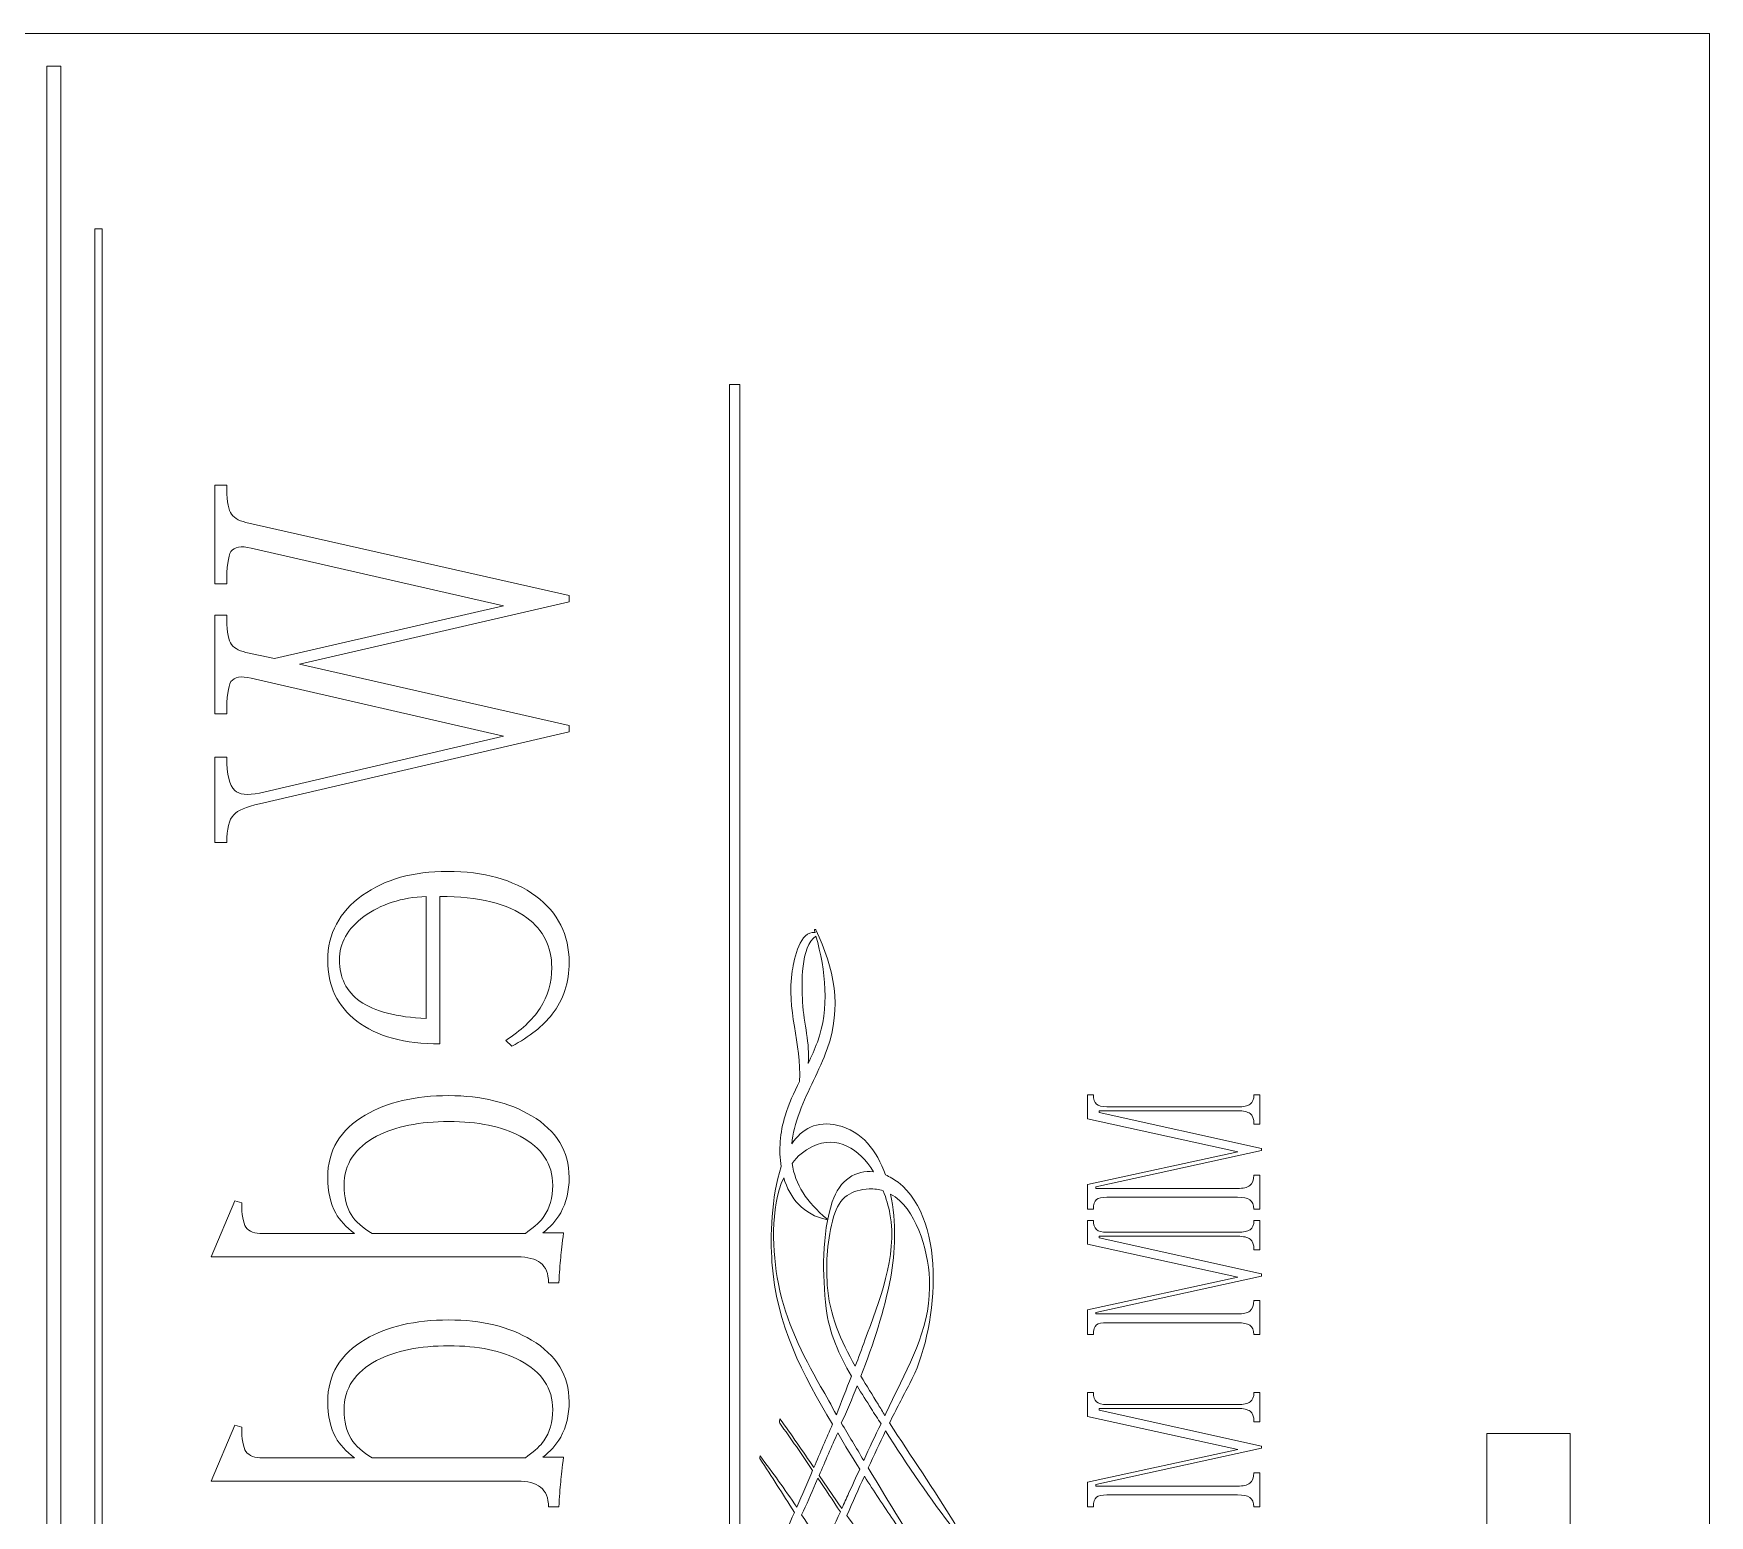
# Model space of a CAD drawing. Header units: millimetres. Extents: x -2181 to -135, y -809 to 517.
# Drawn here: x -892.7 to -832.3, y 464 to 517.4 of the extents above; entities that cross this region are included whole.
import ezdxf

# ---------------------------------------------------------------- set-up
doc = ezdxf.new("R2010")
doc.units = ezdxf.units.MM
doc.header["$MEASUREMENT"] = 0
doc.layers.add('layer 1', color=7, linetype='Continuous')

msp = doc.modelspace()

# ---------------------------------------------------------------- linework, layer by layer
at = {"layer": 'layer 1', "color": 250, "lineweight": 18}
for points in [[(-1077.7513, 517.3548), (-1077.7513, 517.3548), (-1077.7513, 397.4972), (-1077.7513, 397.4972), (-1077.7513, 397.4972), (-1077.7513, 397.4972), (-832.2763, 397.4972), (-832.2763, 397.4972), (-832.2763, 397.4972), (-832.2763, 397.4972), (-832.2763, 517.3548), (-832.2763, 517.3548), (-832.2763, 517.3548), (-832.2763, 517.3548), (-1077.7513, 517.3548), (-1077.7513, 517.3548)], [(-837.3013, 448.7129), (-837.3013, 448.7129), (-840.3013, 448.7129), (-840.3013, 448.7129), (-840.3013, 448.7129), (-840.3013, 448.7129), (-840.3013, 466.9096), (-840.3013, 466.9096), (-840.3013, 466.9096), (-840.3013, 466.9096), (-837.3013, 466.9096), (-837.3013, 466.9096), (-837.3013, 466.9096), (-837.3013, 466.9096), (-837.3013, 448.7129), (-837.3013, 448.7129)]]:
    msp.add_open_spline(points, degree=3, knots=[0, 0, 0, 0, 0.2, 0.2, 0.2, 0.2, 0.4, 0.4, 0.4, 0.4, 0.6, 0.6, 0.6, 0.6, 1, 1, 1, 1], dxfattribs=at)
at = {"layer": 'layer 1', "color": 175, "lineweight": 18}
for points, knots in [([(-891.6817, 457.6028), (-891.6817, 457.6028), (-891.6817, 399.0324), (-891.6817, 399.0324), (-891.6817, 399.0324), (-891.6817, 399.0324), (-892.1966, 399.0324), (-892.1966, 399.0324), (-892.1966, 399.0324), (-892.1966, 399.0324), (-892.1966, 457.6028), (-892.1966, 457.6028), (-892.1966, 457.6028), (-892.1966, 457.6028), (-892.1966, 516.1731), (-892.1966, 516.1731), (-892.1966, 516.1731), (-892.1966, 516.1731), (-891.6817, 516.1731), (-891.6817, 516.1731), (-891.6817, 516.1731), (-891.6817, 516.1731), (-891.6817, 457.6028), (-891.6817, 457.6028)], [0, 0, 0, 0, 0.1428571, 0.1428571, 0.1428571, 0.1428571, 0.2857143, 0.2857143, 0.2857143, 0.2857143, 0.4285714, 0.4285714, 0.4285714, 0.4285714, 0.5714286, 0.5714286, 0.5714286, 0.5714286, 0.7142857, 0.7142857, 0.7142857, 0.7142857, 1, 1, 1, 1]), ([(-890.2003, 457.6028), (-890.2003, 457.6028), (-890.2003, 457.6038), (-890.2003, 457.6038), (-890.2003, 457.6038), (-890.2003, 457.6038), (-890.2003, 510.3223), (-890.2003, 510.3223), (-890.2003, 510.3223), (-890.2003, 510.3223), (-890.458, 510.3223), (-890.458, 510.3223), (-890.458, 510.3223), (-890.458, 510.3223), (-890.458, 457.6038), (-890.458, 457.6038), (-890.458, 457.6038), (-890.458, 457.6038), (-890.458, 457.6028), (-890.458, 457.6028)], [0, 0, 0, 0, 0.1666667, 0.1666667, 0.1666667, 0.1666667, 0.3333333, 0.3333333, 0.3333333, 0.3333333, 0.5, 0.5, 0.5, 0.5, 0.6666667, 0.6666667, 0.6666667, 0.6666667, 1, 1, 1, 1]), ([(-867.2153, 457.6028), (-867.2153, 457.6028), (-867.2153, 457.6997), (-867.2153, 457.6997), (-867.2153, 457.6997), (-867.2153, 457.6997), (-867.2153, 457.7966), (-867.2153, 457.7966), (-867.2153, 457.7966), (-867.2153, 457.7966), (-867.2153, 504.7018), (-867.2153, 504.7018), (-867.2153, 504.7018), (-867.2153, 504.7018), (-867.585, 504.7018), (-867.585, 504.7018), (-867.585, 504.7018), (-867.585, 504.7018), (-867.585, 457.7966), (-867.585, 457.7966), (-867.585, 457.7966), (-867.585, 457.7966), (-867.585, 457.6997), (-867.585, 457.6997), (-867.585, 457.6997), (-867.585, 457.6997), (-867.585, 457.6028), (-867.585, 457.6028), (-867.585, 457.6028), (-867.585, 457.6028), (-867.585, 410.6976), (-867.585, 410.6976), (-867.585, 410.6976), (-867.585, 410.6976), (-867.2153, 410.6976), (-867.2153, 410.6976), (-867.2153, 410.6976), (-867.2153, 410.6976), (-867.2153, 457.6028), (-867.2153, 457.6028)], [0, 0, 0, 0, 0.0909091, 0.0909091, 0.0909091, 0.0909091, 0.1818182, 0.1818182, 0.1818182, 0.1818182, 0.2727273, 0.2727273, 0.2727273, 0.2727273, 0.3636364, 0.3636364, 0.3636364, 0.3636364, 0.4545455, 0.4545455, 0.4545455, 0.4545455, 0.5454545, 0.5454545, 0.5454545, 0.5454545, 0.6363636, 0.6363636, 0.6363636, 0.6363636, 0.7272727, 0.7272727, 0.7272727, 0.7272727, 0.8181818, 0.8181818, 0.8181818, 0.8181818, 1, 1, 1, 1]), ([(-885.7098, 497.5211), (-885.7098, 497.5211), (-886.133, 497.5211), (-886.133, 497.5211), (-886.133, 497.5211), (-886.133, 497.5211), (-886.133, 501.0829), (-886.133, 501.0829)], [0, 0, 0, 0, 0.3333333, 0.3333333, 0.3333333, 0.3333333, 1, 1, 1, 1]), ([(-885.7098, 501.0829), (-885.7098, 500.608), (-885.6646, 500.2792), (-885.5744, 500.0966), (-885.5744, 500.0966), (-885.4841, 499.923), (-885.2979, 499.8043), (-885.0157, 499.7404)], [0, 0, 0, 0, 0.3333333, 0.3333333, 0.3333333, 0.3333333, 1, 1, 1, 1]), ([(-885.0157, 499.7404), (-885.0157, 499.7404), (-873.3693, 497.1101), (-873.3693, 497.1101), (-873.3693, 497.1101), (-873.3693, 497.1101), (-873.3693, 496.8772), (-873.3693, 496.8772), (-873.3693, 496.8772), (-873.3693, 496.8772), (-883.086, 494.6306), (-883.086, 494.6306), (-883.086, 494.6306), (-883.086, 494.6306), (-873.3693, 492.425), (-873.3693, 492.425), (-873.3693, 492.425), (-873.3693, 492.425), (-873.3693, 492.1921), (-873.3693, 492.1921), (-873.3693, 492.1921), (-873.3693, 492.1921), (-884.5249, 489.6029), (-884.5249, 489.6029)], [0, 0, 0, 0, 0.1428571, 0.1428571, 0.1428571, 0.1428571, 0.2857143, 0.2857143, 0.2857143, 0.2857143, 0.4285714, 0.4285714, 0.4285714, 0.4285714, 0.5714286, 0.5714286, 0.5714286, 0.5714286, 0.7142857, 0.7142857, 0.7142857, 0.7142857, 1, 1, 1, 1]), ([(-884.8296, 498.8088), (-885.1907, 498.9002), (-885.4333, 498.8591), (-885.5574, 498.6855), (-885.5574, 498.6855), (-885.659, 498.5211), (-885.7098, 498.133), (-885.7098, 497.5211)], [0, 0, 0, 0, 0.3333333, 0.3333333, 0.3333333, 0.3333333, 1, 1, 1, 1]), ([(-885.0157, 495.0552), (-885.0157, 495.0552), (-883.9832, 494.836), (-883.9832, 494.836), (-883.9832, 494.836), (-883.9832, 494.836), (-875.7392, 496.7265), (-875.7392, 496.7265), (-875.7392, 496.7265), (-875.7392, 496.7265), (-884.8296, 498.8088), (-884.8296, 498.8088)], [0, 0, 0, 0, 0.25, 0.25, 0.25, 0.25, 0.5, 0.5, 0.5, 0.5, 1, 1, 1, 1]), ([(-885.7098, 492.8359), (-885.7098, 492.8359), (-886.133, 492.8359), (-886.133, 492.8359), (-886.133, 492.8359), (-886.133, 492.8359), (-886.133, 496.3978), (-886.133, 496.3978), (-886.133, 496.3978), (-886.133, 496.3978), (-885.7098, 496.3978), (-885.7098, 496.3978)], [0, 0, 0, 0, 0.25, 0.25, 0.25, 0.25, 0.5, 0.5, 0.5, 0.5, 1, 1, 1, 1]), ([(-885.7098, 496.3978), (-885.7098, 495.9046), (-885.6646, 495.5712), (-885.5744, 495.3977), (-885.5744, 495.3977), (-885.4841, 495.2333), (-885.2979, 495.1192), (-885.0157, 495.0552)], [0, 0, 0, 0, 0.3333333, 0.3333333, 0.3333333, 0.3333333, 1, 1, 1, 1]), ([(-884.8296, 494.1237), (-885.1907, 494.215), (-885.4333, 494.1739), (-885.5574, 494.0004), (-885.5574, 494.0004), (-885.659, 493.8269), (-885.7098, 493.4387), (-885.7098, 492.8359)], [0, 0, 0, 0, 0.3333333, 0.3333333, 0.3333333, 0.3333333, 1, 1, 1, 1]), ([(-884.5249, 489.9865), (-884.5249, 489.9865), (-875.7392, 492.0414), (-875.7392, 492.0414), (-875.7392, 492.0414), (-875.7392, 492.0414), (-884.8296, 494.1237), (-884.8296, 494.1237)], [0, 0, 0, 0, 0.3333333, 0.3333333, 0.3333333, 0.3333333, 1, 1, 1, 1]), ([(-885.7098, 488.2056), (-885.7098, 488.2056), (-886.133, 488.2056), (-886.133, 488.2056), (-886.133, 488.2056), (-886.133, 488.2056), (-886.133, 491.2742), (-886.133, 491.2742), (-886.133, 491.2742), (-886.133, 491.2742), (-885.7098, 491.2742), (-885.7098, 491.2742)], [0, 0, 0, 0, 0.25, 0.25, 0.25, 0.25, 0.5, 0.5, 0.5, 0.5, 1, 1, 1, 1]), ([(-885.7098, 491.2742), (-885.7098, 490.6532), (-885.6139, 490.2559), (-885.422, 490.0824), (-885.422, 490.0824), (-885.264, 489.9271), (-884.965, 489.8952), (-884.5249, 489.9865)], [0, 0, 0, 0, 0.3333333, 0.3333333, 0.3333333, 0.3333333, 1, 1, 1, 1]), ([(-884.5249, 489.6029), (-885.0101, 489.4933), (-885.3204, 489.3609), (-885.4559, 489.2056), (-885.4559, 489.2056), (-885.6252, 489.023), (-885.7098, 488.6896), (-885.7098, 488.2056)], [0, 0, 0, 0, 0.3333333, 0.3333333, 0.3333333, 0.3333333, 1, 1, 1, 1]), ([(-878.0245, 480.945), (-879.2998, 480.945), (-880.2985, 481.219), (-881.0208, 481.7669), (-881.0208, 481.7669), (-881.7205, 482.3058), (-882.0703, 483.0364), (-882.0703, 483.9588), (-882.0703, 483.9588), (-882.0703, 484.9178), (-881.6528, 485.6986), (-880.8176, 486.3014), (-880.8176, 486.3014), (-880.0051, 486.8767), (-878.9838, 487.1644), (-877.7537, 487.1644), (-877.7537, 487.1644), (-876.4446, 487.1644), (-875.3838, 486.8676), (-874.5712, 486.274), (-874.5712, 486.274), (-873.77, 485.6712), (-873.3693, 484.8767), (-873.3693, 483.8903), (-873.3693, 483.8903), (-873.3693, 483.1597), (-873.5725, 482.5341), (-873.9787, 482.0135), (-873.9787, 482.0135), (-874.306, 481.5934), (-874.7913, 481.2098), (-875.4346, 480.8628)], [0, 0, 0, 0, 0.1111111, 0.1111111, 0.1111111, 0.1111111, 0.2222222, 0.2222222, 0.2222222, 0.2222222, 0.3333333, 0.3333333, 0.3333333, 0.3333333, 0.4444444, 0.4444444, 0.4444444, 0.4444444, 0.5555556, 0.5555556, 0.5555556, 0.5555556, 0.6666667, 0.6666667, 0.6666667, 0.6666667, 0.7777778, 0.7777778, 0.7777778, 0.7777778, 1, 1, 1, 1]), ([(-878.5154, 486.2603), (-879.407, 486.2238), (-880.1574, 485.9817), (-880.7669, 485.5342), (-880.7669, 485.5342), (-881.3537, 485.0959), (-881.6471, 484.5753), (-881.6471, 483.9725), (-881.6471, 483.9725), (-881.6471, 483.3332), (-881.3988, 482.8355), (-880.9023, 482.4793), (-880.9023, 482.4793), (-880.3831, 482.114), (-879.5875, 481.9085), (-878.5154, 481.8628)], [0, 0, 0, 0, 0.2, 0.2, 0.2, 0.2, 0.4, 0.4, 0.4, 0.4, 0.6, 0.6, 0.6, 0.6, 1, 1, 1, 1]), ([(-875.6546, 481.0683), (-875.1016, 481.4245), (-874.6897, 481.8126), (-874.4189, 482.2327), (-874.4189, 482.2327), (-874.1367, 482.6619), (-873.9957, 483.1506), (-873.9957, 483.6985), (-873.9957, 483.6985), (-873.9957, 484.4474), (-874.2947, 485.0456), (-874.8929, 485.4931), (-874.8929, 485.4931), (-875.5812, 486.0046), (-876.6251, 486.2603), (-878.0245, 486.2603)], [0, 0, 0, 0, 0.2, 0.2, 0.2, 0.2, 0.4, 0.4, 0.4, 0.4, 0.6, 0.6, 0.6, 0.6, 1, 1, 1, 1]), ([(-861.9661, 467.003), (-862.174, 466.5632), (-862.3852, 466.116), (-862.5925, 465.6666), (-862.5925, 465.6666), (-861.8387, 464.4128), (-861.0683, 463.1712), (-860.2998, 461.937), (-860.2998, 461.937), (-860.2875, 461.9182), (-860.3044, 461.8538), (-860.3032, 461.8513), (-860.3032, 461.8513), (-860.7258, 462.5305), (-861.2421, 463.1221), (-861.6854, 463.7799), (-861.6854, 463.7799), (-862.0388, 464.3045), (-862.3876, 464.8328), (-862.73, 465.3669), (-862.73, 465.3669), (-862.9428, 464.9012), (-863.1523, 464.4328), (-863.3626, 463.9559), (-863.3626, 463.9559), (-862.9162, 463.3221), (-862.4481, 462.7043), (-862.0613, 462.0317), (-862.0613, 462.0317), (-861.3628, 460.8168), (-860.8993, 459.4682), (-861.0381, 457.9834), (-861.0381, 457.9834), (-861.047, 457.8896), (-861.0613, 457.7949), (-861.0801, 457.6998), (-861.0801, 457.6998), (-861.0613, 457.6045), (-861.047, 457.5099), (-861.0381, 457.416), (-861.0381, 457.416), (-860.8993, 455.9311), (-861.3628, 454.5826), (-862.0613, 453.3677), (-862.0613, 453.3677), (-862.4481, 452.695), (-862.9162, 452.0773), (-863.3626, 451.4435), (-863.3626, 451.4435), (-863.1523, 450.9666), (-862.9428, 450.4982), (-862.73, 450.0324), (-862.73, 450.0324), (-862.3876, 450.5666), (-862.0388, 451.0948), (-861.6854, 451.6195), (-861.6854, 451.6195), (-861.2421, 452.2773), (-860.7258, 452.8689), (-860.3032, 453.5481), (-860.3032, 453.5481), (-860.3044, 453.5456), (-860.2875, 453.4811), (-860.2998, 453.4624), (-860.2998, 453.4624), (-861.0683, 452.2282), (-861.8387, 450.9866), (-862.5925, 449.7328), (-862.5925, 449.7328), (-862.3852, 449.2833), (-862.174, 448.8362), (-861.9661, 448.3963), (-861.9661, 448.3963), (-861.184, 449.6346), (-860.3599, 450.8496), (-859.4764, 451.9858), (-859.4764, 451.9858), (-859.4737, 451.9899), (-859.4352, 451.7858), (-859.4659, 451.737), (-859.4659, 451.737), (-860.2245, 450.4979), (-861.0508, 449.3176), (-861.8268, 448.1073), (-861.8268, 448.1073), (-861.5884, 447.639), (-861.3453, 447.1628), (-861.095, 446.6934), (-861.095, 446.6934), (-860.1065, 444.8407), (-859.6818, 440.8648), (-861.5151, 439.4412), (-861.5151, 439.4412), (-861.6626, 439.3268), (-861.8163, 439.2373), (-861.9716, 439.1729), (-861.9716, 439.1729), (-862.2796, 438.2914), (-862.8242, 437.5934), (-863.6922, 437.389), (-863.6922, 437.389), (-864.4504, 437.2108), (-864.9795, 437.5092), (-865.3437, 438.0496), (-865.3437, 438.0496), (-865.3074, 437.6953), (-865.2131, 437.3143), (-865.0589, 436.8996), (-865.0589, 436.8996), (-864.769, 436.12), (-864.3537, 435.4198), (-864.0719, 434.6356), (-864.0719, 434.6356), (-863.5342, 433.1368), (-863.8119, 431.7111), (-864.4823, 430.3473), (-864.4823, 430.3473), (-864.4964, 430.3179), (-864.5381, 430.3373), (-864.5286, 430.3689), (-864.5286, 430.3689), (-864.5215, 430.3937), (-864.516, 430.4184), (-864.509, 430.4416), (-864.509, 430.4416), (-865.0518, 430.3689), (-865.2506, 431.3605), (-865.3273, 431.818), (-865.3273, 431.818), (-865.5628, 433.2153), (-864.982, 434.4308), (-865.0693, 435.8057), (-865.0693, 435.8057), (-865.2647, 436.2054), (-865.4534, 436.6109), (-865.5863, 437.0459), (-865.5863, 437.0459), (-865.7693, 437.6447), (-865.8232, 438.2881), (-865.7298, 438.8717), (-865.7298, 438.8717), (-866.0933, 439.9756), (-866.1218, 441.4231), (-866.0593, 442.3212), (-866.0593, 442.3212), (-865.9019, 444.5815), (-864.9519, 446.3733), (-863.8787, 448.1505), (-863.8787, 448.1505), (-864.0989, 448.6594), (-864.3233, 449.1908), (-864.5505, 449.7206), (-864.5505, 449.7206), (-864.9518, 449.1295), (-865.3559, 448.5408), (-865.7714, 447.963), (-865.7714, 447.963), (-865.7708, 447.9642), (-865.8008, 448.0873), (-865.7778, 448.1193), (-865.7778, 448.1193), (-865.3779, 448.6798), (-864.9835, 449.248), (-864.5938, 449.8213), (-864.5938, 449.8213), (-864.7839, 450.2637), (-864.9759, 450.7051), (-865.1688, 451.1459), (-865.1688, 451.1459), (-865.6184, 450.4698), (-866.0149, 449.9287), (-866.4895, 449.3), (-866.4895, 449.3), (-866.49, 449.2988), (-866.5062, 449.3768), (-866.494, 449.3964), (-866.494, 449.3964), (-866.0536, 450.0814), (-865.689, 450.6391), (-865.2514, 451.3347), (-865.2514, 451.3347), (-865.456, 451.8015), (-865.6617, 452.2683), (-865.8672, 452.7345), (-865.8672, 452.7345), (-866.5717, 454.3342), (-866.9566, 455.9585), (-866.9109, 457.6997), (-866.9109, 457.6997), (-866.9566, 459.4409), (-866.5717, 461.0652), (-865.8672, 462.6649), (-865.8672, 462.6649), (-865.6617, 463.1311), (-865.456, 463.5979), (-865.2514, 464.0647), (-865.2514, 464.0647), (-865.689, 464.7603), (-866.0536, 465.318), (-866.494, 466.003), (-866.494, 466.003), (-866.5062, 466.0225), (-866.49, 466.1006), (-866.4895, 466.0994), (-866.4895, 466.0994), (-866.0149, 465.4706), (-865.6184, 464.9295), (-865.1688, 464.2535), (-865.1688, 464.2535), (-864.9759, 464.6943), (-864.7839, 465.1357), (-864.5938, 465.5782), (-864.5938, 465.5782), (-864.9835, 466.1514), (-865.3779, 466.7196), (-865.7778, 467.2801), (-865.7778, 467.2801), (-865.8008, 467.312), (-865.7708, 467.4353), (-865.7714, 467.4364), (-865.7714, 467.4364), (-865.3559, 466.8585), (-864.9518, 466.2698), (-864.5505, 465.6788), (-864.5505, 465.6788), (-864.3233, 466.2086), (-864.0989, 466.7399), (-863.8787, 467.2489), (-863.8787, 467.2489), (-864.9519, 469.0261), (-865.9019, 470.8179), (-866.0593, 473.0782), (-866.0593, 473.0782), (-866.1218, 473.9763), (-866.0933, 475.4238), (-865.7298, 476.5277), (-865.7298, 476.5277), (-865.8232, 477.1113), (-865.7693, 477.7547), (-865.5863, 478.3535), (-865.5863, 478.3535), (-865.4534, 478.7885), (-865.2647, 479.194), (-865.0693, 479.5937), (-865.0693, 479.5937), (-864.982, 480.9686), (-865.5628, 482.1841), (-865.3273, 483.5814), (-865.3273, 483.5814), (-865.2506, 484.0389), (-865.0518, 485.0305), (-864.509, 484.9577), (-864.509, 484.9577), (-864.516, 484.981), (-864.5215, 485.0057), (-864.5286, 485.0305), (-864.5286, 485.0305), (-864.5381, 485.0621), (-864.4964, 485.0815), (-864.4823, 485.052), (-864.4823, 485.052), (-863.8119, 483.6883), (-863.5342, 482.2626), (-864.0719, 480.7637), (-864.0719, 480.7637), (-864.3537, 479.9796), (-864.769, 479.2794), (-865.0589, 478.4998), (-865.0589, 478.4998), (-865.2131, 478.0851), (-865.3074, 477.7041), (-865.3437, 477.3498), (-865.3437, 477.3498), (-864.9795, 477.8902), (-864.4504, 478.1886), (-863.6922, 478.0103), (-863.6922, 478.0103), (-862.8242, 477.8061), (-862.2796, 477.1079), (-861.9716, 476.2265), (-861.9716, 476.2265), (-861.8163, 476.1622), (-861.6626, 476.0726), (-861.5151, 475.9582), (-861.5151, 475.9582), (-859.6818, 474.5346), (-860.1065, 470.5587), (-861.095, 468.706), (-861.095, 468.706), (-861.3453, 468.2366), (-861.5884, 467.7604), (-861.8268, 467.292), (-861.8268, 467.292), (-861.0508, 466.0818), (-860.2245, 464.9014), (-859.4659, 463.6624), (-859.4659, 463.6624), (-859.4352, 463.6136), (-859.4737, 463.4095), (-859.4764, 463.4136), (-859.4764, 463.4136), (-860.3599, 464.5498), (-861.184, 465.7648), (-861.9661, 467.003)], [0, 0, 0, 0, 0.012987, 0.012987, 0.012987, 0.012987, 0.025974, 0.025974, 0.025974, 0.025974, 0.038961, 0.038961, 0.038961, 0.038961, 0.0519481, 0.0519481, 0.0519481, 0.0519481, 0.0649351, 0.0649351, 0.0649351, 0.0649351, 0.0779221, 0.0779221, 0.0779221, 0.0779221, 0.0909091, 0.0909091, 0.0909091, 0.0909091, 0.1038961, 0.1038961, 0.1038961, 0.1038961, 0.1168831, 0.1168831, 0.1168831, 0.1168831, 0.1298701, 0.1298701, 0.1298701, 0.1298701, 0.1428571, 0.1428571, 0.1428571, 0.1428571, 0.1558442, 0.1558442, 0.1558442, 0.1558442, 0.1688312, 0.1688312, 0.1688312, 0.1688312, 0.1818182, 0.1818182, 0.1818182, 0.1818182, 0.1948052, 0.1948052, 0.1948052, 0.1948052, 0.2077922, 0.2077922, 0.2077922, 0.2077922, 0.2207792, 0.2207792, 0.2207792, 0.2207792, 0.2337662, 0.2337662, 0.2337662, 0.2337662, 0.2467532, 0.2467532, 0.2467532, 0.2467532, 0.2597403, 0.2597403, 0.2597403, 0.2597403, 0.2727273, 0.2727273, 0.2727273, 0.2727273, 0.2857143, 0.2857143, 0.2857143, 0.2857143, 0.2987013, 0.2987013, 0.2987013, 0.2987013, 0.3116883, 0.3116883, 0.3116883, 0.3116883, 0.3246753, 0.3246753, 0.3246753, 0.3246753, 0.3376623, 0.3376623, 0.3376623, 0.3376623, 0.3506494, 0.3506494, 0.3506494, 0.3506494, 0.3636364, 0.3636364, 0.3636364, 0.3636364, 0.3766234, 0.3766234, 0.3766234, 0.3766234, 0.3896104, 0.3896104, 0.3896104, 0.3896104, 0.4025974, 0.4025974, 0.4025974, 0.4025974, 0.4155844, 0.4155844, 0.4155844, 0.4155844, 0.4285714, 0.4285714, 0.4285714, 0.4285714, 0.4415584, 0.4415584, 0.4415584, 0.4415584, 0.4545455, 0.4545455, 0.4545455, 0.4545455, 0.4675325, 0.4675325, 0.4675325, 0.4675325, 0.4805195, 0.4805195, 0.4805195, 0.4805195, 0.4935065, 0.4935065, 0.4935065, 0.4935065, 0.5064935, 0.5064935, 0.5064935, 0.5064935, 0.5194805, 0.5194805, 0.5194805, 0.5194805, 0.5324675, 0.5324675, 0.5324675, 0.5324675, 0.5454545, 0.5454545, 0.5454545, 0.5454545, 0.5584416, 0.5584416, 0.5584416, 0.5584416, 0.5714286, 0.5714286, 0.5714286, 0.5714286, 0.5844156, 0.5844156, 0.5844156, 0.5844156, 0.5974026, 0.5974026, 0.5974026, 0.5974026, 0.6103896, 0.6103896, 0.6103896, 0.6103896, 0.6233766, 0.6233766, 0.6233766, 0.6233766, 0.6363636, 0.6363636, 0.6363636, 0.6363636, 0.6493506, 0.6493506, 0.6493506, 0.6493506, 0.6623377, 0.6623377, 0.6623377, 0.6623377, 0.6753247, 0.6753247, 0.6753247, 0.6753247, 0.6883117, 0.6883117, 0.6883117, 0.6883117, 0.7012987, 0.7012987, 0.7012987, 0.7012987, 0.7142857, 0.7142857, 0.7142857, 0.7142857, 0.7272727, 0.7272727, 0.7272727, 0.7272727, 0.7402597, 0.7402597, 0.7402597, 0.7402597, 0.7532468, 0.7532468, 0.7532468, 0.7532468, 0.7662338, 0.7662338, 0.7662338, 0.7662338, 0.7792208, 0.7792208, 0.7792208, 0.7792208, 0.7922078, 0.7922078, 0.7922078, 0.7922078, 0.8051948, 0.8051948, 0.8051948, 0.8051948, 0.8181818, 0.8181818, 0.8181818, 0.8181818, 0.8311688, 0.8311688, 0.8311688, 0.8311688, 0.8441558, 0.8441558, 0.8441558, 0.8441558, 0.8571429, 0.8571429, 0.8571429, 0.8571429, 0.8701299, 0.8701299, 0.8701299, 0.8701299, 0.8831169, 0.8831169, 0.8831169, 0.8831169, 0.8961039, 0.8961039, 0.8961039, 0.8961039, 0.9090909, 0.9090909, 0.9090909, 0.9090909, 0.9220779, 0.9220779, 0.9220779, 0.9220779, 0.9350649, 0.9350649, 0.9350649, 0.9350649, 0.9480519, 0.9480519, 0.9480519, 0.9480519, 0.961039, 0.961039, 0.961039, 0.961039, 0.974026, 0.974026, 0.974026, 0.974026, 1, 1, 1, 1]), ([(-864.4747, 484.831), (-865.0358, 484.4482), (-864.9918, 483.1168), (-864.956, 482.4533), (-864.956, 482.4533), (-864.9127, 481.6448), (-864.6832, 480.9696), (-864.7545, 480.2416), (-864.7545, 480.2416), (-864.6355, 480.4907), (-864.5215, 480.7437), (-864.4249, 481.0087), (-864.4249, 481.0087), (-863.9755, 482.2325), (-864.126, 483.5908), (-864.4744, 484.831)], [0, 0, 0, 0, 0.2, 0.2, 0.2, 0.2, 0.4, 0.4, 0.4, 0.4, 0.6, 0.6, 0.6, 0.6, 1, 1, 1, 1]), ([(-881.1054, 474.109), (-881.4101, 474.3465), (-881.6358, 474.5931), (-881.7825, 474.8488), (-881.7825, 474.8488), (-881.9744, 475.1958), (-882.0703, 475.6251), (-882.0703, 476.1365), (-882.0703, 476.1365), (-882.0703, 477.1046), (-881.6189, 477.8535), (-880.7161, 478.3832), (-880.7161, 478.3832), (-879.9261, 478.849), (-878.9217, 479.0819), (-877.7029, 479.0819), (-877.7029, 479.0819), (-876.5292, 479.0819), (-875.5361, 478.8398), (-874.7236, 478.3558), (-874.7236, 478.3558), (-873.8207, 477.817), (-873.3693, 477.0772), (-873.3693, 476.1365), (-873.3693, 476.1365), (-873.3693, 475.6525), (-873.4709, 475.2278), (-873.674, 474.8625), (-873.674, 474.8625), (-873.8433, 474.5702), (-874.0577, 474.3282), (-874.3173, 474.1364)], [0, 0, 0, 0, 0.1111111, 0.1111111, 0.1111111, 0.1111111, 0.2222222, 0.2222222, 0.2222222, 0.2222222, 0.3333333, 0.3333333, 0.3333333, 0.3333333, 0.4444444, 0.4444444, 0.4444444, 0.4444444, 0.5555556, 0.5555556, 0.5555556, 0.5555556, 0.6666667, 0.6666667, 0.6666667, 0.6666667, 0.7777778, 0.7777778, 0.7777778, 0.7777778, 1, 1, 1, 1]), ([(-854.477, 474.9913), (-854.477, 474.9913), (-854.6875, 474.9913), (-854.6875, 474.9913), (-854.6875, 474.9913), (-854.6875, 474.9913), (-854.6875, 475.8798), (-854.6875, 475.8798), (-854.6875, 475.8798), (-854.6875, 475.8798), (-849.2741, 477.0596), (-849.2741, 477.0596), (-849.2741, 477.0596), (-849.2741, 477.0596), (-854.6875, 478.2492), (-854.6875, 478.2492), (-854.6875, 478.2492), (-854.6875, 478.2492), (-854.6875, 479.1081), (-854.6875, 479.1081), (-854.6875, 479.1081), (-854.6875, 479.1081), (-854.477, 479.1081), (-854.477, 479.1081)], [0, 0, 0, 0, 0.1428571, 0.1428571, 0.1428571, 0.1428571, 0.2857143, 0.2857143, 0.2857143, 0.2857143, 0.4285714, 0.4285714, 0.4285714, 0.4285714, 0.5714286, 0.5714286, 0.5714286, 0.5714286, 0.7142857, 0.7142857, 0.7142857, 0.7142857, 1, 1, 1, 1]), ([(-854.477, 479.1081), (-854.477, 478.9534), (-854.4405, 478.8432), (-854.3676, 478.7774), (-854.3676, 478.7774), (-854.2946, 478.7116), (-854.1711, 478.6786), (-853.9971, 478.6786)], [0, 0, 0, 0, 0.3333333, 0.3333333, 0.3333333, 0.3333333, 1, 1, 1, 1]), ([(-849.2825, 478.6786), (-849.0692, 478.6786), (-848.9177, 478.7099), (-848.8278, 478.7725), (-848.8278, 478.7725), (-848.7381, 478.8382), (-848.6931, 478.9501), (-848.6931, 479.1081)], [0, 0, 0, 0, 0.3333333, 0.3333333, 0.3333333, 0.3333333, 1, 1, 1, 1]), ([(-848.4742, 479.1081), (-848.4742, 479.1081), (-848.4742, 478.0518), (-848.4742, 478.0518), (-848.4742, 478.0518), (-848.4742, 478.0518), (-848.6931, 478.0518), (-848.6931, 478.0518)], [0, 0, 0, 0, 0.3333333, 0.3333333, 0.3333333, 0.3333333, 1, 1, 1, 1]), ([(-849.2825, 478.5355), (-849.2825, 478.5355), (-854.2665, 478.5355), (-854.2665, 478.5355), (-854.2665, 478.5355), (-854.2665, 478.5355), (-854.2665, 478.4763), (-854.2665, 478.4763), (-854.2665, 478.4763), (-854.2665, 478.4763), (-848.4153, 477.183), (-848.4153, 477.183), (-848.4153, 477.183), (-848.4153, 477.183), (-848.4153, 477.104), (-848.4153, 477.104), (-848.4153, 477.104), (-848.4153, 477.104), (-854.3928, 475.791), (-854.3928, 475.791), (-854.3928, 475.791), (-854.3928, 475.791), (-854.3928, 475.7366), (-854.3928, 475.7366), (-854.3928, 475.7366), (-854.3928, 475.7366), (-849.2825, 475.7366), (-849.2825, 475.7366)], [0, 0, 0, 0, 0.125, 0.125, 0.125, 0.125, 0.25, 0.25, 0.25, 0.25, 0.375, 0.375, 0.375, 0.375, 0.5, 0.5, 0.5, 0.5, 0.625, 0.625, 0.625, 0.625, 0.75, 0.75, 0.75, 0.75, 1, 1, 1, 1]), ([(-848.6931, 478.0518), (-848.6931, 478.2393), (-848.7381, 478.3677), (-848.8278, 478.4368), (-848.8278, 478.4368), (-848.9177, 478.5026), (-849.0692, 478.5355), (-849.2825, 478.5355)], [0, 0, 0, 0, 0.3333333, 0.3333333, 0.3333333, 0.3333333, 1, 1, 1, 1]), ([(-874.859, 474.1912), (-874.5881, 474.3739), (-874.3963, 474.552), (-874.2834, 474.7255), (-874.2834, 474.7255), (-874.069, 475.0269), (-873.9618, 475.4013), (-873.9618, 475.8488), (-873.9618, 475.8488), (-873.9618, 476.616), (-874.3511, 477.2051), (-875.1298, 477.616), (-875.1298, 477.616), (-875.7957, 477.9722), (-876.6534, 478.1503), (-877.7029, 478.1503), (-877.7029, 478.1503), (-878.7524, 478.1503), (-879.6214, 477.9722), (-880.3098, 477.616), (-880.3098, 477.616), (-881.0885, 477.2051), (-881.4778, 476.616), (-881.4778, 475.8488), (-881.4778, 475.8488), (-881.4778, 475.4196), (-881.3932, 475.068), (-881.2239, 474.794), (-881.2239, 474.794), (-881.0659, 474.5474), (-880.812, 474.3191), (-880.4621, 474.109)], [0, 0, 0, 0, 0.1111111, 0.1111111, 0.1111111, 0.1111111, 0.2222222, 0.2222222, 0.2222222, 0.2222222, 0.3333333, 0.3333333, 0.3333333, 0.3333333, 0.4444444, 0.4444444, 0.4444444, 0.4444444, 0.5555556, 0.5555556, 0.5555556, 0.5555556, 0.6666667, 0.6666667, 0.6666667, 0.6666667, 0.7777778, 0.7777778, 0.7777778, 0.7777778, 1, 1, 1, 1]), ([(-863.7357, 467.5748), (-863.565, 468.0404), (-863.3795, 468.5052), (-863.1984, 468.9722), (-863.1984, 468.9722), (-863.6298, 469.7232), (-864.0018, 470.5318), (-864.1039, 471.4114), (-864.1039, 471.4114), (-864.2449, 472.6263), (-864.2689, 474.0879), (-863.8871, 475.25), (-863.8871, 475.25), (-863.6208, 476.0605), (-863.0282, 476.4122), (-862.3989, 476.3396), (-862.3989, 476.3396), (-862.9156, 477.156), (-863.7004, 477.6886), (-864.6044, 477.2483), (-864.6044, 477.2483), (-864.9026, 477.1033), (-865.1432, 476.8953), (-865.3349, 476.6425), (-865.3349, 476.6425), (-865.2297, 475.8819), (-864.8042, 475.2455), (-864.0857, 474.6417), (-864.0857, 474.6417), (-864.0747, 474.6318), (-864.0808, 474.6143), (-864.0945, 474.6153), (-864.0945, 474.6153), (-864.9158, 474.7914), (-865.4157, 475.3801), (-865.638, 476.1235), (-865.638, 476.1235), (-866.1338, 475.0134), (-866.0468, 473.4453), (-865.8289, 472.3041), (-865.8289, 472.3041), (-865.5673, 470.9335), (-864.9582, 469.7635), (-864.3058, 468.6042), (-864.3058, 468.6042), (-864.1117, 468.2591), (-863.9154, 467.915), (-863.7357, 467.5748)], [0, 0, 0, 0, 0.0769231, 0.0769231, 0.0769231, 0.0769231, 0.1538462, 0.1538462, 0.1538462, 0.1538462, 0.2307692, 0.2307692, 0.2307692, 0.2307692, 0.3076923, 0.3076923, 0.3076923, 0.3076923, 0.3846154, 0.3846154, 0.3846154, 0.3846154, 0.4615385, 0.4615385, 0.4615385, 0.4615385, 0.5384615, 0.5384615, 0.5384615, 0.5384615, 0.6153846, 0.6153846, 0.6153846, 0.6153846, 0.6923077, 0.6923077, 0.6923077, 0.6923077, 0.7692308, 0.7692308, 0.7692308, 0.7692308, 0.8461538, 0.8461538, 0.8461538, 0.8461538, 1, 1, 1, 1]), ([(-849.2825, 475.7366), (-849.0804, 475.7366), (-848.9345, 475.7712), (-848.8447, 475.8403), (-848.8447, 475.8403), (-848.7437, 475.916), (-848.6931, 476.0427), (-848.6931, 476.2204)], [0, 0, 0, 0, 0.3333333, 0.3333333, 0.3333333, 0.3333333, 1, 1, 1, 1]), ([(-848.6931, 476.2204), (-848.6931, 476.2204), (-848.4742, 476.2204), (-848.4742, 476.2204), (-848.4742, 476.2204), (-848.4742, 476.2204), (-848.4742, 474.9913), (-848.4742, 474.9913), (-848.4742, 474.9913), (-848.4742, 474.9913), (-848.6931, 474.9913), (-848.6931, 474.9913)], [0, 0, 0, 0, 0.25, 0.25, 0.25, 0.25, 0.5, 0.5, 0.5, 0.5, 1, 1, 1, 1]), ([(-863.0603, 469.331), (-863.5675, 470.2328), (-864.0021, 471.2086), (-864.0685, 472.2495), (-864.0685, 472.2495), (-864.1206, 473.0724), (-864.0634, 473.9278), (-863.8393, 474.7126), (-863.8393, 474.7126), (-863.6304, 475.4439), (-863.1831, 475.6943), (-862.5528, 475.7213), (-862.5528, 475.7213), (-862.3742, 475.7288), (-862.2074, 475.7055), (-862.0523, 475.6556), (-862.0523, 475.6556), (-861.9422, 475.3801), (-861.8596, 475.0952), (-861.8091, 474.8193), (-861.8091, 474.8193), (-861.5283, 473.2847), (-862.2084, 471.6496), (-862.7087, 470.2734), (-862.7087, 470.2734), (-862.8235, 469.9582), (-862.9409, 469.6442), (-863.0603, 469.331)], [0, 0, 0, 0, 0.125, 0.125, 0.125, 0.125, 0.25, 0.25, 0.25, 0.25, 0.375, 0.375, 0.375, 0.375, 0.5, 0.5, 0.5, 0.5, 0.625, 0.625, 0.625, 0.625, 0.75, 0.75, 0.75, 0.75, 1, 1, 1, 1]), ([(-861.9927, 467.5484), (-861.8938, 467.7714), (-861.7852, 467.9974), (-861.6759, 468.2224), (-861.6759, 468.2224), (-861.0285, 469.5558), (-860.3026, 470.8513), (-860.3857, 472.4718), (-860.3857, 472.4718), (-860.4425, 473.5774), (-860.8819, 475.03), (-861.7842, 475.5376), (-861.7842, 475.5376), (-861.5785, 474.5339), (-861.611, 473.4127), (-861.7822, 472.535), (-861.7822, 472.535), (-862.0176, 471.3267), (-862.4053, 470.1373), (-862.8536, 468.9732), (-862.8536, 468.9732), (-862.647, 468.6235), (-862.4348, 468.2856), (-862.2363, 467.9599), (-862.2363, 467.9599), (-862.1531, 467.8232), (-862.069, 467.6873), (-861.9927, 467.5484)], [0, 0, 0, 0, 0.125, 0.125, 0.125, 0.125, 0.25, 0.25, 0.25, 0.25, 0.375, 0.375, 0.375, 0.375, 0.5, 0.5, 0.5, 0.5, 0.625, 0.625, 0.625, 0.625, 0.75, 0.75, 0.75, 0.75, 1, 1, 1, 1]), ([(-853.9971, 475.4207), (-854.1711, 475.4207), (-854.2946, 475.3944), (-854.3676, 475.3417), (-854.3676, 475.3417), (-854.4405, 475.2792), (-854.477, 475.1624), (-854.477, 474.9913)], [0, 0, 0, 0, 0.3333333, 0.3333333, 0.3333333, 0.3333333, 1, 1, 1, 1]), ([(-848.6931, 474.9913), (-848.6931, 475.1492), (-848.7437, 475.2628), (-848.8447, 475.3319), (-848.8447, 475.3319), (-848.9401, 475.3911), (-849.086, 475.4207), (-849.2825, 475.4207)], [0, 0, 0, 0, 0.3333333, 0.3333333, 0.3333333, 0.3333333, 1, 1, 1, 1]), ([(-875.2314, 473.2734), (-875.2314, 473.2734), (-886.2684, 473.2734), (-886.2684, 473.2734), (-886.2684, 473.2734), (-886.2684, 473.2734), (-885.422, 475.2872), (-885.422, 475.2872), (-885.422, 475.2872), (-885.422, 475.2872), (-885.1681, 475.2187), (-885.1681, 475.2187)], [0, 0, 0, 0, 0.25, 0.25, 0.25, 0.25, 0.5, 0.5, 0.5, 0.5, 1, 1, 1, 1]), ([(-885.1681, 475.2187), (-885.1681, 474.7894), (-885.1173, 474.4972), (-885.0157, 474.3419), (-885.0157, 474.3419), (-884.9029, 474.1867), (-884.6998, 474.109), (-884.4064, 474.109)], [0, 0, 0, 0, 0.3333333, 0.3333333, 0.3333333, 0.3333333, 1, 1, 1, 1]), ([(-880.4621, 474.109), (-880.4621, 474.109), (-874.9436, 474.109), (-874.9436, 474.109), (-874.9436, 474.109), (-874.9436, 474.109), (-874.859, 474.1912), (-874.859, 474.1912)], [0, 0, 0, 0, 0.3333333, 0.3333333, 0.3333333, 0.3333333, 1, 1, 1, 1]), ([(-873.5725, 474.1364), (-873.6176, 473.762), (-873.6515, 473.4652), (-873.674, 473.246), (-873.674, 473.246), (-873.6966, 472.9994), (-873.7192, 472.698), (-873.7417, 472.3418)], [0, 0, 0, 0, 0.3333333, 0.3333333, 0.3333333, 0.3333333, 1, 1, 1, 1]), ([(-854.477, 470.4697), (-854.477, 470.4697), (-854.6875, 470.4697), (-854.6875, 470.4697), (-854.6875, 470.4697), (-854.6875, 470.4697), (-854.6875, 471.3582), (-854.6875, 471.3582), (-854.6875, 471.3582), (-854.6875, 471.3582), (-849.2741, 472.538), (-849.2741, 472.538), (-849.2741, 472.538), (-849.2741, 472.538), (-854.6875, 473.7276), (-854.6875, 473.7276), (-854.6875, 473.7276), (-854.6875, 473.7276), (-854.6875, 474.5865), (-854.6875, 474.5865), (-854.6875, 474.5865), (-854.6875, 474.5865), (-854.477, 474.5865), (-854.477, 474.5865)], [0, 0, 0, 0, 0.1428571, 0.1428571, 0.1428571, 0.1428571, 0.2857143, 0.2857143, 0.2857143, 0.2857143, 0.4285714, 0.4285714, 0.4285714, 0.4285714, 0.5714286, 0.5714286, 0.5714286, 0.5714286, 0.7142857, 0.7142857, 0.7142857, 0.7142857, 1, 1, 1, 1]), ([(-854.477, 474.5865), (-854.477, 474.4318), (-854.4405, 474.3216), (-854.3676, 474.2558), (-854.3676, 474.2558), (-854.2946, 474.1899), (-854.1711, 474.157), (-853.9971, 474.157)], [0, 0, 0, 0, 0.3333333, 0.3333333, 0.3333333, 0.3333333, 1, 1, 1, 1]), ([(-849.2825, 474.157), (-849.0692, 474.157), (-848.9177, 474.1883), (-848.8278, 474.2508), (-848.8278, 474.2508), (-848.7381, 474.3167), (-848.6931, 474.4285), (-848.6931, 474.5865)], [0, 0, 0, 0, 0.3333333, 0.3333333, 0.3333333, 0.3333333, 1, 1, 1, 1]), ([(-848.4742, 474.5865), (-848.4742, 474.5865), (-848.4742, 473.5301), (-848.4742, 473.5301), (-848.4742, 473.5301), (-848.4742, 473.5301), (-848.6931, 473.5301), (-848.6931, 473.5301)], [0, 0, 0, 0, 0.3333333, 0.3333333, 0.3333333, 0.3333333, 1, 1, 1, 1]), ([(-849.2825, 474.0139), (-849.2825, 474.0139), (-854.2665, 474.0139), (-854.2665, 474.0139), (-854.2665, 474.0139), (-854.2665, 474.0139), (-854.2665, 473.9546), (-854.2665, 473.9546), (-854.2665, 473.9546), (-854.2665, 473.9546), (-848.4153, 472.6614), (-848.4153, 472.6614), (-848.4153, 472.6614), (-848.4153, 472.6614), (-848.4153, 472.5824), (-848.4153, 472.5824), (-848.4153, 472.5824), (-848.4153, 472.5824), (-854.3928, 471.2693), (-854.3928, 471.2693), (-854.3928, 471.2693), (-854.3928, 471.2693), (-854.3928, 471.215), (-854.3928, 471.215), (-854.3928, 471.215), (-854.3928, 471.215), (-849.2825, 471.215), (-849.2825, 471.215)], [0, 0, 0, 0, 0.125, 0.125, 0.125, 0.125, 0.25, 0.25, 0.25, 0.25, 0.375, 0.375, 0.375, 0.375, 0.5, 0.5, 0.5, 0.5, 0.625, 0.625, 0.625, 0.625, 0.75, 0.75, 0.75, 0.75, 1, 1, 1, 1]), ([(-848.6931, 473.5301), (-848.6931, 473.7177), (-848.7381, 473.8461), (-848.8278, 473.9152), (-848.8278, 473.9152), (-848.9177, 473.981), (-849.0692, 474.0139), (-849.2825, 474.0139)], [0, 0, 0, 0, 0.3333333, 0.3333333, 0.3333333, 0.3333333, 1, 1, 1, 1]), ([(-874.1142, 472.3418), (-874.1142, 472.6706), (-874.2101, 472.9081), (-874.4019, 473.0542), (-874.4019, 473.0542), (-874.5825, 473.2003), (-874.859, 473.2734), (-875.2314, 473.2734)], [0, 0, 0, 0, 0.3333333, 0.3333333, 0.3333333, 0.3333333, 1, 1, 1, 1]), ([(-849.2825, 471.215), (-849.0804, 471.215), (-848.9345, 471.2496), (-848.8447, 471.3187), (-848.8447, 471.3187), (-848.7437, 471.3944), (-848.6931, 471.5211), (-848.6931, 471.6988)], [0, 0, 0, 0, 0.3333333, 0.3333333, 0.3333333, 0.3333333, 1, 1, 1, 1]), ([(-848.6931, 471.6988), (-848.6931, 471.6988), (-848.4742, 471.6988), (-848.4742, 471.6988), (-848.4742, 471.6988), (-848.4742, 471.6988), (-848.4742, 470.4697), (-848.4742, 470.4697), (-848.4742, 470.4697), (-848.4742, 470.4697), (-848.6931, 470.4697), (-848.6931, 470.4697)], [0, 0, 0, 0, 0.25, 0.25, 0.25, 0.25, 0.5, 0.5, 0.5, 0.5, 1, 1, 1, 1]), ([(-881.1054, 466.0264), (-881.4101, 466.2639), (-881.6358, 466.5105), (-881.7825, 466.7662), (-881.7825, 466.7662), (-881.9744, 467.1133), (-882.0703, 467.5425), (-882.0703, 468.0539), (-882.0703, 468.0539), (-882.0703, 469.022), (-881.6189, 469.7709), (-880.7161, 470.3006), (-880.7161, 470.3006), (-879.9261, 470.7664), (-878.9217, 470.9993), (-877.7029, 470.9993), (-877.7029, 470.9993), (-876.5292, 470.9993), (-875.5361, 470.7573), (-874.7236, 470.2732), (-874.7236, 470.2732), (-873.8207, 469.7344), (-873.3693, 468.9947), (-873.3693, 468.0539), (-873.3693, 468.0539), (-873.3693, 467.5699), (-873.4709, 467.1452), (-873.674, 466.7799), (-873.674, 466.7799), (-873.8433, 466.4877), (-874.0577, 466.2456), (-874.3173, 466.0539)], [0, 0, 0, 0, 0.1111111, 0.1111111, 0.1111111, 0.1111111, 0.2222222, 0.2222222, 0.2222222, 0.2222222, 0.3333333, 0.3333333, 0.3333333, 0.3333333, 0.4444444, 0.4444444, 0.4444444, 0.4444444, 0.5555556, 0.5555556, 0.5555556, 0.5555556, 0.6666667, 0.6666667, 0.6666667, 0.6666667, 0.7777778, 0.7777778, 0.7777778, 0.7777778, 1, 1, 1, 1]), ([(-853.9971, 470.8991), (-854.1711, 470.8991), (-854.2946, 470.8728), (-854.3676, 470.8201), (-854.3676, 470.8201), (-854.4405, 470.7576), (-854.477, 470.6407), (-854.477, 470.4697)], [0, 0, 0, 0, 0.3333333, 0.3333333, 0.3333333, 0.3333333, 1, 1, 1, 1]), ([(-848.6931, 470.4697), (-848.6931, 470.6276), (-848.7437, 470.7411), (-848.8447, 470.8103), (-848.8447, 470.8103), (-848.9401, 470.8695), (-849.086, 470.8991), (-849.2825, 470.8991)], [0, 0, 0, 0, 0.3333333, 0.3333333, 0.3333333, 0.3333333, 1, 1, 1, 1]), ([(-874.859, 466.1086), (-874.5881, 466.2913), (-874.3963, 466.4694), (-874.2834, 466.6429), (-874.2834, 466.6429), (-874.069, 466.9443), (-873.9618, 467.3187), (-873.9618, 467.7663), (-873.9618, 467.7663), (-873.9618, 468.5334), (-874.3511, 469.1225), (-875.1298, 469.5335), (-875.1298, 469.5335), (-875.7957, 469.8896), (-876.6534, 470.0677), (-877.7029, 470.0677), (-877.7029, 470.0677), (-878.7524, 470.0677), (-879.6214, 469.8896), (-880.3098, 469.5335), (-880.3098, 469.5335), (-881.0885, 469.1225), (-881.4778, 468.5334), (-881.4778, 467.7663), (-881.4778, 467.7663), (-881.4778, 467.337), (-881.3932, 466.9854), (-881.2239, 466.7114), (-881.2239, 466.7114), (-881.0659, 466.4648), (-880.812, 466.2365), (-880.4621, 466.0264)], [0, 0, 0, 0, 0.1111111, 0.1111111, 0.1111111, 0.1111111, 0.2222222, 0.2222222, 0.2222222, 0.2222222, 0.3333333, 0.3333333, 0.3333333, 0.3333333, 0.4444444, 0.4444444, 0.4444444, 0.4444444, 0.5555556, 0.5555556, 0.5555556, 0.5555556, 0.6666667, 0.6666667, 0.6666667, 0.6666667, 0.7777778, 0.7777778, 0.7777778, 0.7777778, 1, 1, 1, 1]), ([(-862.1298, 467.2564), (-862.2475, 467.4311), (-862.3667, 467.6208), (-862.4851, 467.8103), (-862.4851, 467.8103), (-862.6497, 468.0736), (-862.8223, 468.3437), (-862.991, 468.622), (-862.991, 468.622), (-863.1729, 468.1632), (-863.363, 467.7084), (-863.562, 467.2865), (-863.562, 467.2865), (-863.3, 466.8539), (-863.0282, 466.394), (-862.7542, 465.9361), (-862.7542, 465.9361), (-862.5488, 466.3821), (-862.3415, 466.8275), (-862.1298, 467.2564)], [0, 0, 0, 0, 0.1666667, 0.1666667, 0.1666667, 0.1666667, 0.3333333, 0.3333333, 0.3333333, 0.3333333, 0.5, 0.5, 0.5, 0.5, 0.6666667, 0.6666667, 0.6666667, 0.6666667, 1, 1, 1, 1]), ([(-854.477, 464.2647), (-854.477, 464.2647), (-854.6875, 464.2647), (-854.6875, 464.2647), (-854.6875, 464.2647), (-854.6875, 464.2647), (-854.6875, 465.1533), (-854.6875, 465.1533), (-854.6875, 465.1533), (-854.6875, 465.1533), (-849.2741, 466.333), (-849.2741, 466.333), (-849.2741, 466.333), (-849.2741, 466.333), (-854.6875, 467.5227), (-854.6875, 467.5227), (-854.6875, 467.5227), (-854.6875, 467.5227), (-854.6875, 468.3816), (-854.6875, 468.3816), (-854.6875, 468.3816), (-854.6875, 468.3816), (-854.477, 468.3816), (-854.477, 468.3816)], [0, 0, 0, 0, 0.1428571, 0.1428571, 0.1428571, 0.1428571, 0.2857143, 0.2857143, 0.2857143, 0.2857143, 0.4285714, 0.4285714, 0.4285714, 0.4285714, 0.5714286, 0.5714286, 0.5714286, 0.5714286, 0.7142857, 0.7142857, 0.7142857, 0.7142857, 1, 1, 1, 1]), ([(-854.477, 468.3816), (-854.477, 468.2269), (-854.4405, 468.1167), (-854.3676, 468.0509), (-854.3676, 468.0509), (-854.2946, 467.985), (-854.1711, 467.9522), (-853.9971, 467.9522)], [0, 0, 0, 0, 0.3333333, 0.3333333, 0.3333333, 0.3333333, 1, 1, 1, 1]), ([(-849.2825, 467.9522), (-849.0692, 467.9522), (-848.9177, 467.9834), (-848.8278, 468.0459), (-848.8278, 468.0459), (-848.7381, 468.1118), (-848.6931, 468.2237), (-848.6931, 468.3816)], [0, 0, 0, 0, 0.3333333, 0.3333333, 0.3333333, 0.3333333, 1, 1, 1, 1]), ([(-848.4742, 468.3816), (-848.4742, 468.3816), (-848.4742, 467.3252), (-848.4742, 467.3252), (-848.4742, 467.3252), (-848.4742, 467.3252), (-848.6931, 467.3252), (-848.6931, 467.3252)], [0, 0, 0, 0, 0.3333333, 0.3333333, 0.3333333, 0.3333333, 1, 1, 1, 1]), ([(-849.2825, 467.809), (-849.2825, 467.809), (-854.2665, 467.809), (-854.2665, 467.809), (-854.2665, 467.809), (-854.2665, 467.809), (-854.2665, 467.7498), (-854.2665, 467.7498), (-854.2665, 467.7498), (-854.2665, 467.7498), (-848.4153, 466.4565), (-848.4153, 466.4565), (-848.4153, 466.4565), (-848.4153, 466.4565), (-848.4153, 466.3775), (-848.4153, 466.3775), (-848.4153, 466.3775), (-848.4153, 466.3775), (-854.3928, 465.0644), (-854.3928, 465.0644), (-854.3928, 465.0644), (-854.3928, 465.0644), (-854.3928, 465.0101), (-854.3928, 465.0101), (-854.3928, 465.0101), (-854.3928, 465.0101), (-849.2825, 465.0101), (-849.2825, 465.0101)], [0, 0, 0, 0, 0.125, 0.125, 0.125, 0.125, 0.25, 0.25, 0.25, 0.25, 0.375, 0.375, 0.375, 0.375, 0.5, 0.5, 0.5, 0.5, 0.625, 0.625, 0.625, 0.625, 0.75, 0.75, 0.75, 0.75, 1, 1, 1, 1]), ([(-848.6931, 467.3252), (-848.6931, 467.5128), (-848.7381, 467.6411), (-848.8278, 467.7103), (-848.8278, 467.7103), (-848.9177, 467.7761), (-849.0692, 467.809), (-849.2825, 467.809)], [0, 0, 0, 0, 0.3333333, 0.3333333, 0.3333333, 0.3333333, 1, 1, 1, 1]), ([(-875.2314, 465.1908), (-875.2314, 465.1908), (-886.2684, 465.1908), (-886.2684, 465.1908), (-886.2684, 465.1908), (-886.2684, 465.1908), (-885.422, 467.2046), (-885.422, 467.2046), (-885.422, 467.2046), (-885.422, 467.2046), (-885.1681, 467.1361), (-885.1681, 467.1361)], [0, 0, 0, 0, 0.25, 0.25, 0.25, 0.25, 0.5, 0.5, 0.5, 0.5, 1, 1, 1, 1]), ([(-885.1681, 467.1361), (-885.1681, 466.7069), (-885.1173, 466.4146), (-885.0157, 466.2594), (-885.0157, 466.2594), (-884.9029, 466.1041), (-884.6998, 466.0264), (-884.4064, 466.0264)], [0, 0, 0, 0, 0.3333333, 0.3333333, 0.3333333, 0.3333333, 1, 1, 1, 1]), ([(-863.7407, 464.4835), (-863.676, 464.388), (-863.61, 464.2926), (-863.542, 464.2063), (-863.542, 464.2063), (-863.46, 464.3915), (-863.3795, 464.5682), (-863.2994, 464.7445), (-863.2994, 464.7445), (-863.1654, 465.039), (-863.0311, 465.3331), (-862.8962, 465.6272), (-862.8962, 465.6272), (-863.1655, 466.0513), (-863.4308, 466.4792), (-863.6877, 466.9345)], [0, 0, 0, 0, 0.2, 0.2, 0.2, 0.2, 0.4, 0.4, 0.4, 0.4, 0.6, 0.6, 0.6, 0.6, 1, 1, 1, 1]), ([(-880.4621, 466.0264), (-880.4621, 466.0264), (-874.9436, 466.0264), (-874.9436, 466.0264), (-874.9436, 466.0264), (-874.9436, 466.0264), (-874.859, 466.1086), (-874.859, 466.1086)], [0, 0, 0, 0, 0.3333333, 0.3333333, 0.3333333, 0.3333333, 1, 1, 1, 1]), ([(-873.5725, 466.0539), (-873.6176, 465.6794), (-873.6515, 465.3826), (-873.674, 465.1634), (-873.674, 465.1634), (-873.6966, 464.9168), (-873.7192, 464.6154), (-873.7417, 464.2592)], [0, 0, 0, 0, 0.3333333, 0.3333333, 0.3333333, 0.3333333, 1, 1, 1, 1]), ([(-874.1142, 464.2592), (-874.1142, 464.588), (-874.2101, 464.8255), (-874.4019, 464.9716), (-874.4019, 464.9716), (-874.5825, 465.1177), (-874.859, 465.1908), (-875.2314, 465.1908)], [0, 0, 0, 0, 0.3333333, 0.3333333, 0.3333333, 0.3333333, 1, 1, 1, 1]), ([(-864.4863, 465.1029), (-864.6449, 464.7309), (-864.8159, 464.3544), (-864.991, 463.9738), (-864.991, 463.9738), (-864.6835, 463.5114), (-864.4908, 463.2051), (-864.2044, 462.7228), (-864.2044, 462.7228), (-864.0065, 463.1802), (-863.8027, 463.6347), (-863.5939, 464.0816)], [0, 0, 0, 0, 0.25, 0.25, 0.25, 0.25, 0.5, 0.5, 0.5, 0.5, 1, 1, 1, 1]), ([(-849.2825, 465.0101), (-849.0804, 465.0101), (-848.9345, 465.0447), (-848.8447, 465.1138), (-848.8447, 465.1138), (-848.7437, 465.1895), (-848.6931, 465.3162), (-848.6931, 465.4939)], [0, 0, 0, 0, 0.3333333, 0.3333333, 0.3333333, 0.3333333, 1, 1, 1, 1]), ([(-848.6931, 465.4939), (-848.6931, 465.4939), (-848.4742, 465.4939), (-848.4742, 465.4939), (-848.4742, 465.4939), (-848.4742, 465.4939), (-848.4742, 464.2647), (-848.4742, 464.2647), (-848.4742, 464.2647), (-848.4742, 464.2647), (-848.6931, 464.2647), (-848.6931, 464.2647)], [0, 0, 0, 0, 0.25, 0.25, 0.25, 0.25, 0.5, 0.5, 0.5, 0.5, 1, 1, 1, 1]), ([(-853.9971, 464.6942), (-854.1711, 464.6942), (-854.2946, 464.6679), (-854.3676, 464.6152), (-854.3676, 464.6152), (-854.4405, 464.5527), (-854.477, 464.4359), (-854.477, 464.2647)], [0, 0, 0, 0, 0.3333333, 0.3333333, 0.3333333, 0.3333333, 1, 1, 1, 1]), ([(-848.6931, 464.2647), (-848.6931, 464.4227), (-848.7437, 464.5362), (-848.8447, 464.6054), (-848.8447, 464.6054), (-848.9401, 464.6646), (-849.086, 464.6942), (-849.2825, 464.6942)], [0, 0, 0, 0, 0.3333333, 0.3333333, 0.3333333, 0.3333333, 1, 1, 1, 1])]:
    msp.add_open_spline(points, degree=3, knots=knots, dxfattribs=at)
for points in [[(-886.133, 501.0829), (-886.133, 501.0829), (-885.7098, 501.0829), (-885.7098, 501.0829)], [(-878.5154, 481.8628), (-878.5154, 481.8628), (-878.5154, 486.2603), (-878.5154, 486.2603)], [(-878.0245, 486.2603), (-878.0245, 486.2603), (-878.0245, 480.945), (-878.0245, 480.945)], [(-864.4744, 484.831), (-864.4744, 484.831), (-864.4747, 484.831), (-864.4747, 484.831)], [(-875.4346, 480.8628), (-875.4346, 480.8628), (-875.6546, 481.0683), (-875.6546, 481.0683)], [(-848.6931, 479.1081), (-848.6931, 479.1081), (-848.4742, 479.1081), (-848.4742, 479.1081)], [(-853.9971, 478.6786), (-853.9971, 478.6786), (-849.2825, 478.6786), (-849.2825, 478.6786)], [(-849.2825, 475.4207), (-849.2825, 475.4207), (-853.9971, 475.4207), (-853.9971, 475.4207)], [(-884.4064, 474.109), (-884.4064, 474.109), (-881.1054, 474.109), (-881.1054, 474.109)], [(-874.3173, 474.1364), (-874.3173, 474.1364), (-873.5725, 474.1364), (-873.5725, 474.1364)], [(-853.9971, 474.157), (-853.9971, 474.157), (-849.2825, 474.157), (-849.2825, 474.157)], [(-848.6931, 474.5865), (-848.6931, 474.5865), (-848.4742, 474.5865), (-848.4742, 474.5865)], [(-873.7417, 472.3418), (-873.7417, 472.3418), (-874.1142, 472.3418), (-874.1142, 472.3418)], [(-849.2825, 470.8991), (-849.2825, 470.8991), (-853.9971, 470.8991), (-853.9971, 470.8991)], [(-848.6931, 468.3816), (-848.6931, 468.3816), (-848.4742, 468.3816), (-848.4742, 468.3816)], [(-853.9971, 467.9522), (-853.9971, 467.9522), (-849.2825, 467.9522), (-849.2825, 467.9522)], [(-863.6877, 466.9345), (-863.911, 466.4315), (-864.1395, 465.9112), (-864.3601, 465.398)], [(-884.4064, 466.0264), (-884.4064, 466.0264), (-881.1054, 466.0264), (-881.1054, 466.0264)], [(-874.3173, 466.0539), (-874.3173, 466.0539), (-873.5725, 466.0539), (-873.5725, 466.0539)], [(-864.4033, 465.2974), (-864.4033, 465.2974), (-864.4863, 465.1029), (-864.4863, 465.1029)], [(-863.5939, 464.0816), (-863.8589, 464.4848), (-864.13, 464.8926), (-864.4033, 465.2974)], [(-864.3601, 465.398), (-864.3601, 465.398), (-863.7407, 464.4835), (-863.7407, 464.4835)], [(-849.2825, 464.6942), (-849.2825, 464.6942), (-853.9971, 464.6942), (-853.9971, 464.6942)], [(-873.7417, 464.2592), (-873.7417, 464.2592), (-874.1142, 464.2592), (-874.1142, 464.2592)]]:
    msp.add_open_spline(points, degree=3, dxfattribs=at)

doc.saveas('drawing.dxf')
